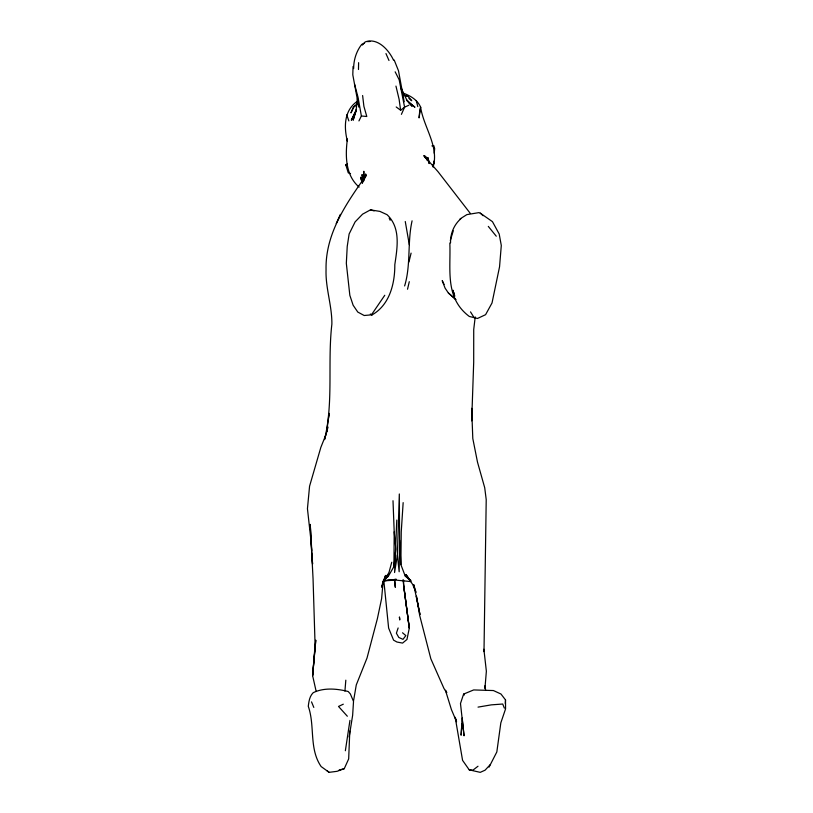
<?xml version="1.0" encoding="UTF-8"?>
<svg xmlns="http://www.w3.org/2000/svg" width="813" height="813" viewBox="0 0 813 813"><rect width="100%" height="100%" fill="white"/><g stroke="black" fill="none" stroke-linecap="round" stroke-linejoin="round"><path stroke-width="1.22" d="M383.838 579.821L388.268 576.376L393.929 566.58L394.203 531.824L393.004 500.717M416.073 592.545L412.699 584.496L405.941 574.476L410.687 580.96L405.148 575.878L400.87 564.568L401.246 531.844L403.157 502.627M399.6 540.127L399.163 571.742L397.374 555.096L399.315 493.979L399.6 540.127L400.87 564.568M483.999 651.426L486.215 499.619L484.711 487.719L477.505 462.17L472.8 438.512L471.672 408.329L471.743 420.585M358.472 69.501L358.614 62.662M363.574 180.994L363.838 171.289L363.513 181.279M353.045 66.493L352.801 74.826L358.787 107.103M396.785 520.066L394.579 572.525L397.374 555.096M349.793 731.07L348.675 758.915L344.245 768.692L337.07 771.313L329.143 772.34L321.135 766.557C308.808 748.58 315.2 725.999 308.279 706.304C308.889 701.456 309.54 696.274 313.208 692.686C323.889 687.452 336.948 688.652 348.198 691.517L350.352 693.936L353.523 701.426L352.639 715.318L349.153 737.025M328.025 427.069L324.519 439.599C333.696 401.927 327.426 362.405 331.877 324.092C332.08 305.678 325.403 288.026 326.054 269.581C325.281 233.433 346.511 203.108 366.429 175.029L363.35 180.872L365.698 173.982L364.143 179.348M505.259 703.418L505.513 699.922L500.981 694.028L493.43 690.552L473.684 689.932L463.623 694.089L460.483 703.499L464.04 735.795L462.201 718.031L461.093 735.216L461.936 723.631M353.635 68.587C353.665 59.928 356.328 51.31 361.673 44.451L364.549 43.028M344.925 691.131L345.82 680.176M484.924 688.652L486.367 671.233L483.877 649.241L483.898 651.599M434.233 153.22L434.66 148.596L433.786 145.598L431.906 145.923M412.079 220.831C407.232 242.457 411.043 264.692 404.63 285.942M393.929 566.58L395.87 549.192L394.203 531.824M357.486 98.363L356.145 109.816L353.127 120.202L356.44 109.745M475.209 316.928L473.725 329.519L473.694 362.313L471.692 420.758M328.493 418.136L329.163 413.38L326.613 432.069L327.182 430.067M345.362 750.745L349.946 720.42M353.604 700.552L356.277 684.932L367.019 658.032L377.384 618.673L381.622 598.551L383.167 580.96L381.663 587.21L385.596 575.401L382.517 583.632L388.746 573.338L391.744 562.25M357.334 101.31C343.919 110.365 343.828 127.082 347.395 141.279L347.405 138.942C345.21 155.456 345.281 175.334 359.133 187.092M407.526 289.235L409.285 281.684M408.939 262.01L411.093 253.128M450.544 242.874C450.28 233.798 453.918 224.794 460.829 218.738M432.862 166.482L434.447 160.679L433.065 165.486M450.341 240.384L453.268 230.821M398.136 627.961L396.388 633.215L398.807 637.453L402.994 639.343L405.85 635.603L402.516 632.778M433.085 167.102C439.335 146.442 423.573 127.153 420.606 107.082C417.272 99.521 409.904 95.487 402.486 92.855M325.759 435.097L320.84 447.394L309.57 486.194L307.446 508.694L310.932 540.167L312.558 564.059L311.979 554.151M401.409 114.348L404.6 107.143L399.142 79.694L395.148 71.818M340.352 214.378L336.236 223.514M356.297 109.643L351.297 120.222L355.769 111.605M358.94 120.913L361.379 115.985L358.025 97.255L354.498 83.963M489.05 767.137L496.834 751.944L500.828 722.869L505.554 708.926L505.513 699.922M384.773 295.261L371.47 314.794L372.263 314.773C389.732 304.753 394.915 283.473 394.813 264.713C397.262 247.833 400.992 227.803 387.049 214.683L379.905 211.39L370.443 209.876L362.608 214.144L355.118 221.878L349.123 233.992L347.222 246.491L346.328 263.341L349.844 295.353L353.127 305.221L357.791 312.07L364.183 315.505L372.263 314.773L370.301 314.082M386.571 576.031L388.746 573.338M362.364 45.05L365.22 41.9C377.659 37.368 388.868 50.04 393.522 60.142M490.32 764.535L485.076 770.185L480.239 772.35L469.233 769.85L462.577 760.368L455.189 717.269L456.347 720.613M357.7 103.678L353.929 106.828L350.952 112.905L353.259 107.326L356.866 104.338M396.195 106.97L400.636 110.263L404.6 107.143L408.888 105.233M478.003 766.232L472.932 770.155L469.233 769.85M460.056 218.91L466.875 214.612L478.928 212.63L480.31 213.169L492.454 221.654L499.192 233.992L501.296 245.475L499.548 266.806L492.017 302.985L485.585 314.682L477.495 318.472L469.294 316.45C444.609 297.893 450.88 269.672 449.843 243.016M385.352 578.206L388.268 576.376M343.299 704.19L338.513 706.446L347.344 716.243M339.112 770.023L344.245 768.692M350.535 173.586L348.279 172.864L345.708 164.582L347.497 164.175M478.034 707.117L491.326 704.861L502.719 704.028L504.365 708.143M384.021 580.777L396.297 579.334L383.797 580.675M383.665 580.848L395.718 580.096L410.829 581.58M367.415 41.595L369.945 41.504M361.379 115.985L366.795 116.493L363.899 106.351L362.618 95.517M408.949 98.353L411.744 100.741L407.963 96.219L403.939 95.294M370.443 209.876L374.153 210.902M403.136 94.918L407.963 96.219M327.07 770.795L329.143 772.34M407.283 101.229L414.935 107.245L406.388 99.928M405.148 575.878L410.931 580.482M448.37 292.985L455.768 299.458L448.37 292.985L445.077 288.117L442.211 280.617L444.081 284.438M480.31 213.169L483.115 215.689M408.766 102.682L412.1 106.239L406.642 99.643L401.378 88.739M488.298 226.39L496.265 236.207M470.168 213.23L437.994 171.665L423.817 155.598L425.931 158.596M463.623 694.089L464.325 695.013M446.622 692.534L443.979 688.509L430.839 658.784L419.721 615.593L416.398 596.142L419.02 609.628M427.597 160.181L424.904 155.984L427.547 160.761M470.503 311.887L473.867 317.233M446.744 692.381L445.463 690.328L451.428 709.607L456.571 721.751M345.708 164.582L346.064 165.395M385.962 53.567L388.98 60.497M389.203 218.128L390.138 220.272M311.531 701.893L313.808 707.412M401.104 88.698L403.715 95.141L401.368 88.231M394.193 60.02L398.502 70.802L404.183 101.727M427.76 160.446L426.51 157.102L427.597 160.425M346.755 114.826L348.858 120.924M415.738 591.417L413.715 584.638L419.975 614.526L419.498 612.077M453.806 292.609L454.813 296.166M416.276 100.619L417.791 106.594M452.932 290.383L453.847 294.011L453.085 290.332M395.951 86.087L399.102 99.247L400.636 110.263M316.176 691.477L312.619 675.633L315.759 640.309L312.619 675.633L315.088 645.187L313.056 578.805L310.241 524.395L311.765 550.431M429.234 163.504L427.984 157.692L429.162 163.535M405.27 221.522L409.325 244.784M363.076 181.787L362.049 174.551L362.872 182.051M403.583 580.167L403.695 585.888L409.295 628.175L406.967 639.455L402.577 643.093L396.937 642.026L393.573 640.136L388.624 628.083L383.858 580.949M484.975 685.694L485.646 690.461M403.695 585.888L409.295 628.175L402.974 579.791M394.437 579.811L395.311 587.311L394.742 579.74M419.589 112.377L419.071 117.915L420.606 107.082L419.589 112.377M362.293 183.006L360.616 177.254L362.303 183.098M399.6 618.551L399.427 616.965L399.742 619.973L399.6 618.551"/></g></svg>
